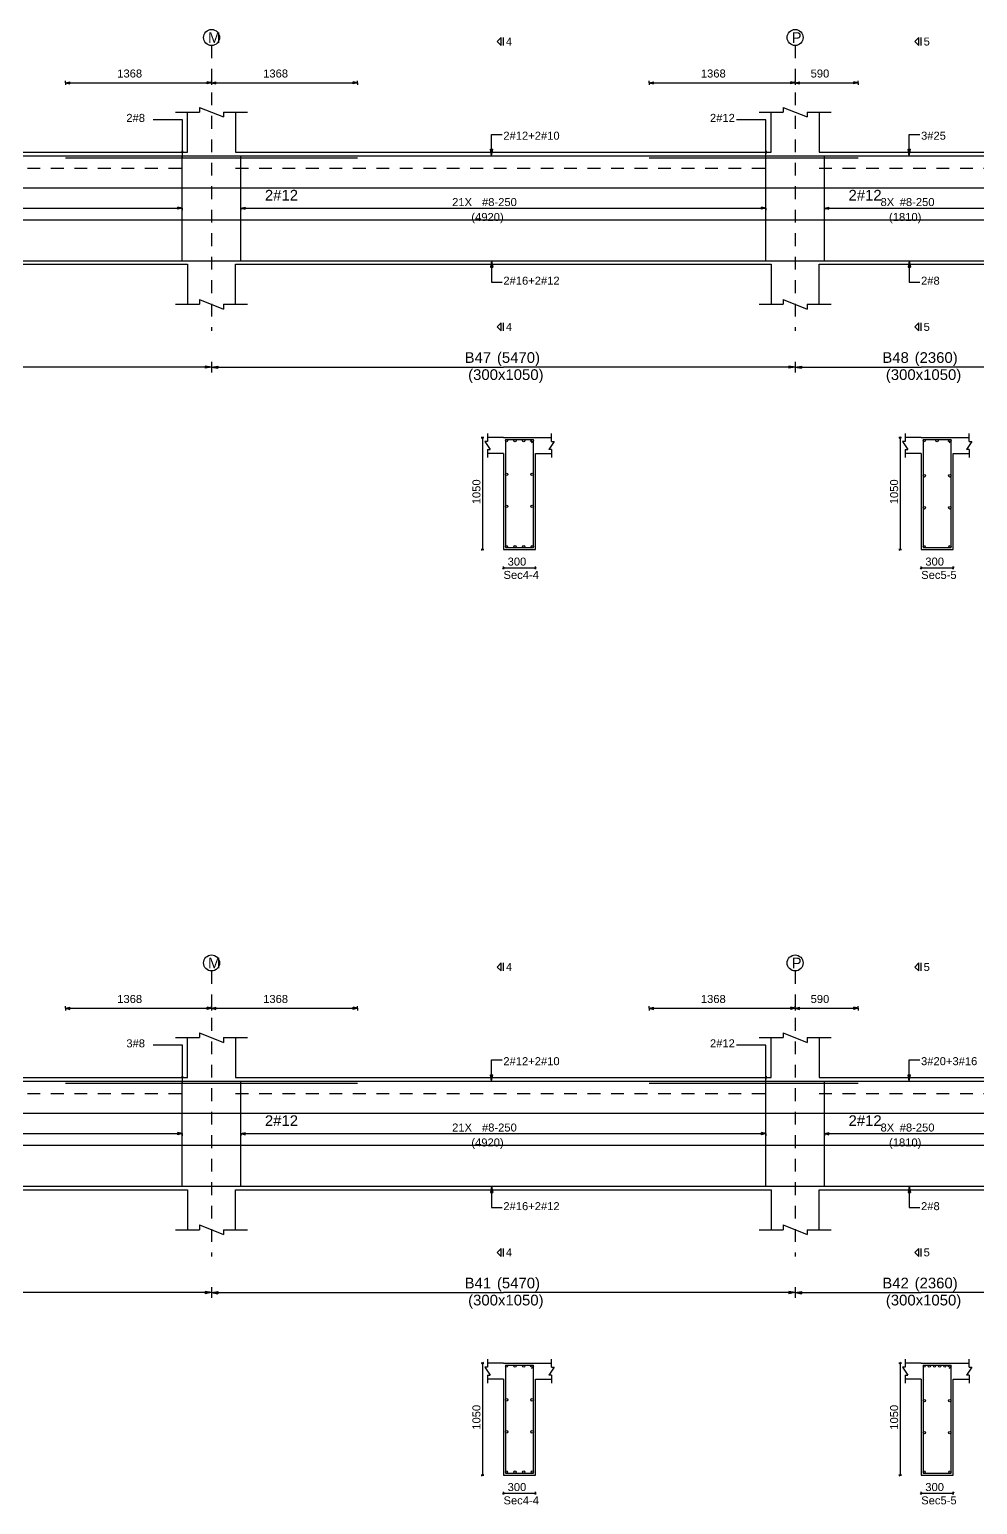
# Model space of a CAD drawing. Extents: x 0 to 98, y 3 to 248.
# Drawn here: x 16.46 to 25.35, y 156.24 to 170.07 of the extents above; entities that cross this region are included whole.
import ezdxf

# ---------------------------------------------------------------- set-up
doc = ezdxf.new("R2010")
doc.units = 0
doc.linetypes.add('ACAD_ISO02W100', pattern=[15, 12, -3])
for name, color, linetype in [('Axisline', 1, 'CONTINUOUS'), ('Axisline_Name', 2, 'CONTINUOUS'), ('Beam_bottombarlabeling', 2, 'CONTINUOUS'), ('Beam_Cross_Label', 4, 'CONTINUOUS'), ('Beam_CrossSection', 2, 'CONTINUOUS'), ('Beam_Dimensions_LS', 3, 'CONTINUOUS'), ('Beam_NameLS', 6, 'CONTINUOUS'), ('Beam_topbarsLabeling', 2, 'CONTINUOUS'), ('dim_all', 7, 'CONTINUOUS'), ('Extra_Topsteel_Labeling', 2, 'CONTINUOUS'), ('Extrabars', 7, 'CONTINUOUS'), ('Longsection', 2, 'CONTINUOUS'), ('main_botbars', 4, 'CONTINUOUS'), ('main_topbars', 4, 'CONTINUOUS'), ('SectionLine', 4, 'CONTINUOUS'), ('Sidefacebar', 140, 'CONTINUOUS'), ('Slabline', 253, 'CONTINUOUS'), ('span_dim', 7, 'CONTINUOUS'), ('spanline', 7, 'CONTINUOUS'), ('Stirrup_bar', 1, 'CONTINUOUS'), ('Stirrup_Dia_Spacing', 2, 'CONTINUOUS'), ('Stirrup_Length', 7, 'CONTINUOUS'), ('Stirrup_Numbers', 2, 'CONTINUOUS')]:
    doc.layers.add(name, color=color, linetype=linetype)
doc.styles.add('STRUDS_Arial', font='ARIAL.TTF', dxfattribs={"height": 0.04})

msp = doc.modelspace()

# ---------------------------------------------------------------- linework, layer by layer
at = {"layer": 'Axisline', "linetype": 'ACAD_ISO02W100', "ltscale": 0.01}
for p, q in [((18.17, 169.918), (18.17, 167.243)), ((23.64, 169.918), (23.64, 167.243)), ((18.17, 161.243), (18.17, 158.568)), ((23.64, 161.243), (23.64, 158.568))]:
    msp.add_line(p, q, dxfattribs=at)
at = {"layer": 'Axisline'}
for centre in [(18.17, 169.993), (23.64, 169.993), (18.17, 161.318), (23.64, 161.318)]:
    msp.add_circle(centre, 0.075, dxfattribs=at)
at = {"layer": 'Beam_bottombarlabeling'}
for p, q in [((20.795, 167.901), (20.785, 167.841)), ((20.795, 167.901), (20.795, 167.701)), ((20.795, 167.901), (20.805, 167.841)), ((24.71, 167.901), (24.7, 167.841)), ((24.71, 167.901), (24.71, 167.701)), ((24.71, 167.901), (24.72, 167.841)), ((20.785, 167.841), (20.805, 167.841)), ((24.7, 167.841), (24.72, 167.841)), ((20.795, 167.701), (20.895, 167.701)), ((24.71, 167.701), (24.81, 167.701)), ((20.795, 159.226), (20.785, 159.166)), ((20.785, 159.166), (20.805, 159.166)), ((20.795, 159.226), (20.795, 159.026)), ((20.795, 159.226), (20.805, 159.166)), ((24.71, 159.226), (24.7, 159.166)), ((24.7, 159.166), (24.72, 159.166)), ((24.71, 159.226), (24.71, 159.026)), ((24.71, 159.226), (24.72, 159.166)), ((20.795, 159.026), (20.895, 159.026)), ((24.71, 159.026), (24.81, 159.026))]:
    msp.add_line(p, q, dxfattribs=at)
for points in [[(20.795, 167.901), (20.785, 167.841), (20.795, 167.901), (20.805, 167.841)], [(24.71, 167.901), (24.7, 167.841), (24.71, 167.901), (24.72, 167.841)], [(20.795, 159.226), (20.785, 159.166), (20.795, 159.226), (20.805, 159.166)], [(24.71, 159.226), (24.7, 159.166), (24.71, 159.226), (24.72, 159.166)]]:
    msp.add_solid(points, dxfattribs=at)
at = {"layer": 'Beam_CrossSection'}
for p, q in [((20.755, 166.205), (20.73, 166.205)), ((20.73, 166.205), (20.78, 166.13)), ((20.755, 166.28), (20.755, 166.205)), ((20.905, 166.243), (20.755, 166.243)), ((20.905, 166.243), (21.205, 166.243)), ((20.905, 166.243), (20.905, 166.243)), ((21.205, 166.243), (21.205, 166.243)), ((21.205, 166.243), (21.355, 166.243)), ((21.38, 166.205), (21.33, 166.13)), ((21.355, 166.205), (21.355, 166.28)), ((21.355, 166.205), (21.38, 166.205)), ((24.67, 166.205), (24.645, 166.205)), ((24.645, 166.205), (24.695, 166.13)), ((24.67, 166.28), (24.67, 166.205)), ((24.82, 166.243), (24.67, 166.243)), ((24.82, 166.243), (25.12, 166.243)), ((24.82, 166.243), (24.82, 166.243)), ((25.12, 166.243), (25.12, 166.243)), ((25.12, 166.243), (25.27, 166.243)), ((25.295, 166.205), (25.245, 166.13)), ((25.27, 166.205), (25.27, 166.28)), ((25.27, 166.205), (25.295, 166.205)), ((20.755, 166.13), (20.755, 166.055)), ((20.755, 166.13), (20.78, 166.13)), ((20.905, 166.093), (20.755, 166.093)), ((20.905, 166.093), (20.905, 165.193)), ((21.205, 165.193), (21.205, 166.093)), ((21.205, 166.093), (21.355, 166.093)), ((21.355, 166.13), (21.33, 166.13)), ((21.355, 166.13), (21.355, 166.055)), ((24.67, 166.13), (24.67, 166.055)), ((24.67, 166.13), (24.695, 166.13)), ((24.82, 166.093), (24.67, 166.093)), ((24.82, 166.093), (24.82, 165.193)), ((25.12, 165.193), (25.12, 166.093)), ((25.12, 166.093), (25.27, 166.093)), ((25.27, 166.13), (25.245, 166.13)), ((25.27, 166.13), (25.27, 166.055)), ((20.905, 165.193), (21.205, 165.193)), ((24.82, 165.193), (25.12, 165.193)), ((20.755, 157.53), (20.73, 157.53)), ((20.73, 157.53), (20.78, 157.455)), ((20.755, 157.605), (20.755, 157.53)), ((20.905, 157.568), (20.755, 157.568)), ((20.905, 157.568), (21.205, 157.568)), ((20.905, 157.568), (20.905, 157.568)), ((21.205, 157.568), (21.205, 157.568)), ((21.205, 157.568), (21.355, 157.568)), ((21.38, 157.53), (21.33, 157.455)), ((21.355, 157.53), (21.355, 157.605)), ((21.355, 157.53), (21.38, 157.53)), ((24.67, 157.53), (24.645, 157.53)), ((24.645, 157.53), (24.695, 157.455)), ((24.67, 157.605), (24.67, 157.53)), ((24.82, 157.568), (24.67, 157.568)), ((24.82, 157.568), (25.12, 157.568)), ((24.82, 157.568), (24.82, 157.568)), ((25.12, 157.568), (25.12, 157.568)), ((25.12, 157.568), (25.27, 157.568)), ((25.295, 157.53), (25.245, 157.455)), ((25.27, 157.53), (25.27, 157.605)), ((25.27, 157.53), (25.295, 157.53)), ((20.755, 157.455), (20.755, 157.38)), ((20.755, 157.455), (20.78, 157.455)), ((20.905, 157.418), (20.755, 157.418)), ((20.905, 157.418), (20.905, 156.518)), ((21.205, 156.518), (21.205, 157.418)), ((21.205, 157.418), (21.355, 157.418)), ((21.355, 157.455), (21.33, 157.455)), ((21.355, 157.455), (21.355, 157.38)), ((24.67, 157.455), (24.67, 157.38)), ((24.67, 157.455), (24.695, 157.455)), ((24.82, 157.418), (24.67, 157.418)), ((24.82, 157.418), (24.82, 156.518)), ((25.12, 156.518), (25.12, 157.418)), ((25.12, 157.418), (25.27, 157.418)), ((25.27, 157.455), (25.245, 157.455)), ((25.27, 157.455), (25.27, 157.38)), ((20.905, 156.518), (21.205, 156.518)), ((24.82, 156.518), (25.12, 156.518))]:
    msp.add_line(p, q, dxfattribs=at)
at = {"layer": 'Beam_topbarsLabeling'}
for p, q in [((20.795, 168.885), (20.795, 169.085)), ((20.795, 169.085), (20.895, 169.085)), ((24.71, 168.885), (24.71, 169.085)), ((24.71, 169.085), (24.81, 169.085)), ((20.795, 168.885), (20.785, 168.945)), ((20.785, 168.945), (20.805, 168.945)), ((20.795, 168.885), (20.805, 168.945)), ((20.795, 168.945), (20.8, 168.945)), ((24.71, 168.885), (24.7, 168.945)), ((24.7, 168.945), (24.72, 168.945)), ((24.71, 168.885), (24.72, 168.945)), ((24.71, 168.945), (24.715, 168.945)), ((20.795, 160.21), (20.795, 160.41)), ((20.795, 160.41), (20.895, 160.41)), ((24.71, 160.21), (24.71, 160.41)), ((24.71, 160.41), (24.81, 160.41)), ((20.795, 160.21), (20.785, 160.27)), ((20.785, 160.27), (20.805, 160.27)), ((20.795, 160.21), (20.805, 160.27)), ((20.795, 160.27), (20.8, 160.27)), ((24.71, 160.21), (24.7, 160.27)), ((24.7, 160.27), (24.72, 160.27)), ((24.71, 160.21), (24.72, 160.27)), ((24.71, 160.27), (24.715, 160.27))]:
    msp.add_line(p, q, dxfattribs=at)
for points in [[(20.795, 168.885), (20.785, 168.945), (20.795, 168.885), (20.805, 168.945)], [(24.71, 168.885), (24.7, 168.945), (24.71, 168.885), (24.72, 168.945)], [(20.795, 160.21), (20.785, 160.27), (20.795, 160.21), (20.805, 160.27)], [(24.71, 160.21), (24.7, 160.27), (24.71, 160.21), (24.72, 160.27)]]:
    msp.add_solid(points, dxfattribs=at)
at = {"layer": 'dim_all'}
for p, q in [((16.8025, 169.568), (16.8025, 169.588)), ((16.8025, 169.568), (16.8025, 169.58)), ((16.8025, 169.568), (16.8025, 169.58)), ((16.8025, 169.568), (16.8425, 169.578)), ((16.8025, 169.568), (16.8025, 169.548)), ((16.8025, 169.568), (16.8425, 169.558)), ((16.8025, 169.568), (16.8025, 169.555)), ((16.8025, 169.568), (16.8025, 169.555)), ((16.8025, 169.568), (19.5375, 169.568)), ((16.8425, 169.558), (16.8425, 169.578)), ((18.17, 169.568), (18.13, 169.578)), ((18.13, 169.558), (18.13, 169.578)), ((18.17, 169.568), (18.13, 169.578)), ((18.13, 169.558), (18.13, 169.578)), ((18.17, 169.568), (18.13, 169.558)), ((18.17, 169.568), (18.13, 169.558)), ((18.17, 169.568), (18.17, 169.588)), ((18.17, 169.568), (18.17, 169.588)), ((18.17, 169.568), (18.17, 169.588)), ((18.17, 169.568), (18.17, 169.588)), ((18.17, 169.568), (18.17, 169.58)), ((18.17, 169.568), (18.17, 169.58)), ((18.17, 169.568), (18.17, 169.58)), ((18.17, 169.568), (18.17, 169.58)), ((18.17, 169.568), (18.21, 169.578)), ((18.17, 169.568), (18.21, 169.578)), ((18.17, 169.568), (18.17, 169.548)), ((18.17, 169.568), (18.21, 169.558)), ((18.17, 169.568), (18.17, 169.548)), ((18.17, 169.568), (18.17, 169.555)), ((18.17, 169.568), (18.17, 169.555)), ((18.17, 169.568), (18.17, 169.555)), ((18.17, 169.568), (18.17, 169.555)), ((18.17, 169.568), (18.17, 169.568)), ((18.17, 169.568), (18.17, 169.548)), ((18.17, 169.568), (18.21, 169.558)), ((18.17, 169.568), (18.17, 169.548)), ((18.21, 169.558), (18.21, 169.578)), ((18.21, 169.558), (18.21, 169.578)), ((19.5375, 169.568), (19.4975, 169.578)), ((19.4975, 169.558), (19.4975, 169.578)), ((19.5375, 169.568), (19.4975, 169.558)), ((19.5375, 169.568), (19.5375, 169.588)), ((19.5375, 169.568), (19.5375, 169.58)), ((19.5375, 169.568), (19.5375, 169.58)), ((19.5375, 169.568), (19.5375, 169.548)), ((19.5375, 169.568), (19.5375, 169.555)), ((19.5375, 169.568), (19.5375, 169.555)), ((22.2725, 169.568), (22.2725, 169.588)), ((22.2725, 169.568), (22.2725, 169.58)), ((22.2725, 169.568), (22.2725, 169.58)), ((22.2725, 169.568), (22.3125, 169.578)), ((22.2725, 169.568), (22.2725, 169.548)), ((22.2725, 169.568), (22.3125, 169.558)), ((22.2725, 169.568), (22.2725, 169.555)), ((22.2725, 169.568), (22.2725, 169.555)), ((22.2725, 169.568), (24.23, 169.568)), ((22.3125, 169.558), (22.3125, 169.578)), ((23.64, 169.568), (23.6, 169.578)), ((23.6, 169.558), (23.6, 169.578)), ((23.64, 169.568), (23.6, 169.578)), ((23.6, 169.558), (23.6, 169.578)), ((23.64, 169.568), (23.6, 169.558)), ((23.64, 169.568), (23.6, 169.558)), ((23.64, 169.568), (23.64, 169.588)), ((23.64, 169.568), (23.64, 169.588)), ((23.64, 169.568), (23.64, 169.588)), ((23.64, 169.568), (23.64, 169.588)), ((23.64, 169.568), (23.64, 169.58)), ((23.64, 169.568), (23.64, 169.58)), ((23.64, 169.568), (23.64, 169.58)), ((23.64, 169.568), (23.64, 169.58)), ((23.64, 169.568), (23.68, 169.578)), ((23.64, 169.568), (23.68, 169.578)), ((23.64, 169.568), (23.64, 169.548)), ((23.64, 169.568), (23.68, 169.558)), ((23.64, 169.568), (23.64, 169.548)), ((23.64, 169.568), (23.64, 169.555)), ((23.64, 169.568), (23.64, 169.555)), ((23.64, 169.568), (23.64, 169.555)), ((23.64, 169.568), (23.64, 169.555)), ((23.64, 169.568), (23.64, 169.568)), ((23.64, 169.568), (23.64, 169.548)), ((23.64, 169.568), (23.68, 169.558)), ((23.64, 169.568), (23.64, 169.548)), ((23.68, 169.558), (23.68, 169.578)), ((23.68, 169.558), (23.68, 169.578)), ((24.23, 169.568), (24.19, 169.578)), ((24.19, 169.558), (24.19, 169.578)), ((24.23, 169.568), (24.19, 169.558)), ((24.23, 169.568), (24.23, 169.588)), ((24.23, 169.568), (24.23, 169.58)), ((24.23, 169.568), (24.23, 169.58)), ((24.23, 169.568), (24.23, 169.548)), ((24.23, 169.568), (24.23, 169.555)), ((24.23, 169.568), (24.23, 169.555)), ((20.71, 166.243), (20.6975, 166.243)), ((20.71, 166.243), (20.7012, 166.234)), ((20.71, 166.243), (20.7188, 166.251)), ((20.71, 166.243), (20.7225, 166.243)), ((20.71, 166.243), (20.71, 165.193)), ((24.625, 166.243), (24.6125, 166.243)), ((24.625, 166.243), (24.6162, 166.234)), ((24.625, 166.243), (24.6338, 166.251)), ((24.625, 166.243), (24.6375, 166.243)), ((24.625, 166.243), (24.625, 165.193)), ((20.71, 165.193), (20.6975, 165.193)), ((20.71, 165.193), (20.7012, 165.184)), ((20.71, 165.193), (20.7188, 165.201)), ((20.71, 165.193), (20.7225, 165.193)), ((24.625, 165.193), (24.6125, 165.193)), ((24.625, 165.193), (24.6162, 165.184)), ((24.625, 165.193), (24.6338, 165.201)), ((24.625, 165.193), (24.6375, 165.193)), ((20.905, 165.023), (20.8962, 165.014)), ((20.905, 165.023), (20.905, 165.035)), ((20.905, 165.023), (20.9138, 165.031)), ((20.905, 165.023), (20.905, 165.01)), ((20.905, 165.023), (21.205, 165.023)), ((21.205, 165.023), (21.1962, 165.014)), ((21.205, 165.023), (21.205, 165.035)), ((21.205, 165.023), (21.2138, 165.031)), ((21.205, 165.023), (21.205, 165.01)), ((24.82, 165.023), (24.8112, 165.014)), ((24.82, 165.023), (24.82, 165.035)), ((24.82, 165.023), (24.8288, 165.031)), ((24.82, 165.023), (24.82, 165.01)), ((24.82, 165.023), (25.12, 165.023)), ((25.12, 165.023), (25.1112, 165.014)), ((25.12, 165.023), (25.12, 165.035)), ((25.12, 165.023), (25.1288, 165.031)), ((25.12, 165.023), (25.12, 165.01)), ((16.8025, 160.893), (16.8025, 160.913)), ((16.8025, 160.893), (16.8025, 160.905)), ((16.8025, 160.893), (16.8025, 160.905)), ((16.8025, 160.893), (16.8425, 160.903)), ((16.8025, 160.893), (16.8025, 160.873)), ((16.8025, 160.893), (16.8425, 160.883)), ((16.8025, 160.893), (16.8025, 160.88)), ((16.8025, 160.893), (16.8025, 160.88)), ((16.8025, 160.893), (19.5375, 160.893)), ((16.8425, 160.883), (16.8425, 160.903)), ((18.17, 160.893), (18.13, 160.903)), ((18.13, 160.883), (18.13, 160.903)), ((18.17, 160.893), (18.13, 160.903)), ((18.13, 160.883), (18.13, 160.903)), ((18.17, 160.893), (18.13, 160.883)), ((18.17, 160.893), (18.13, 160.883)), ((18.17, 160.893), (18.17, 160.913)), ((18.17, 160.893), (18.17, 160.913)), ((18.17, 160.893), (18.17, 160.913)), ((18.17, 160.893), (18.17, 160.913)), ((18.17, 160.893), (18.17, 160.905)), ((18.17, 160.893), (18.17, 160.905)), ((18.17, 160.893), (18.17, 160.905)), ((18.17, 160.893), (18.17, 160.905)), ((18.17, 160.893), (18.21, 160.903)), ((18.17, 160.893), (18.21, 160.903)), ((18.17, 160.893), (18.17, 160.873)), ((18.17, 160.893), (18.21, 160.883)), ((18.17, 160.893), (18.17, 160.873)), ((18.17, 160.893), (18.17, 160.88)), ((18.17, 160.893), (18.17, 160.88)), ((18.17, 160.893), (18.17, 160.88)), ((18.17, 160.893), (18.17, 160.88)), ((18.17, 160.893), (18.17, 160.893)), ((18.17, 160.893), (18.17, 160.873)), ((18.17, 160.893), (18.21, 160.883)), ((18.17, 160.893), (18.17, 160.873)), ((18.21, 160.883), (18.21, 160.903)), ((18.21, 160.883), (18.21, 160.903)), ((19.5375, 160.893), (19.4975, 160.903)), ((19.4975, 160.883), (19.4975, 160.903)), ((19.5375, 160.893), (19.4975, 160.883)), ((19.5375, 160.893), (19.5375, 160.913)), ((19.5375, 160.893), (19.5375, 160.905)), ((19.5375, 160.893), (19.5375, 160.905)), ((19.5375, 160.893), (19.5375, 160.873)), ((19.5375, 160.893), (19.5375, 160.88)), ((19.5375, 160.893), (19.5375, 160.88)), ((22.2725, 160.893), (22.2725, 160.913)), ((22.2725, 160.893), (22.2725, 160.905)), ((22.2725, 160.893), (22.2725, 160.905)), ((22.2725, 160.893), (22.3125, 160.903)), ((22.2725, 160.893), (22.2725, 160.873)), ((22.2725, 160.893), (22.3125, 160.883)), ((22.2725, 160.893), (22.2725, 160.88)), ((22.2725, 160.893), (22.2725, 160.88)), ((22.2725, 160.893), (24.23, 160.893)), ((22.3125, 160.883), (22.3125, 160.903)), ((23.64, 160.893), (23.6, 160.903)), ((23.6, 160.883), (23.6, 160.903)), ((23.64, 160.893), (23.6, 160.903)), ((23.6, 160.883), (23.6, 160.903)), ((23.64, 160.893), (23.6, 160.883)), ((23.64, 160.893), (23.6, 160.883)), ((23.64, 160.893), (23.64, 160.913)), ((23.64, 160.893), (23.64, 160.913)), ((23.64, 160.893), (23.64, 160.913)), ((23.64, 160.893), (23.64, 160.913)), ((23.64, 160.893), (23.64, 160.905)), ((23.64, 160.893), (23.64, 160.905)), ((23.64, 160.893), (23.64, 160.905)), ((23.64, 160.893), (23.64, 160.905)), ((23.64, 160.893), (23.68, 160.903)), ((23.64, 160.893), (23.68, 160.903)), ((23.64, 160.893), (23.64, 160.873)), ((23.64, 160.893), (23.68, 160.883)), ((23.64, 160.893), (23.64, 160.873)), ((23.64, 160.893), (23.64, 160.88)), ((23.64, 160.893), (23.64, 160.88)), ((23.64, 160.893), (23.64, 160.88)), ((23.64, 160.893), (23.64, 160.88)), ((23.64, 160.893), (23.64, 160.893)), ((23.64, 160.893), (23.64, 160.873)), ((23.64, 160.893), (23.68, 160.883)), ((23.64, 160.893), (23.64, 160.873)), ((23.68, 160.883), (23.68, 160.903)), ((23.68, 160.883), (23.68, 160.903)), ((24.23, 160.893), (24.19, 160.903)), ((24.19, 160.883), (24.19, 160.903)), ((24.23, 160.893), (24.19, 160.883)), ((24.23, 160.893), (24.23, 160.913)), ((24.23, 160.893), (24.23, 160.905)), ((24.23, 160.893), (24.23, 160.905)), ((24.23, 160.893), (24.23, 160.873)), ((24.23, 160.893), (24.23, 160.88)), ((24.23, 160.893), (24.23, 160.88)), ((20.71, 157.568), (20.6975, 157.568)), ((20.71, 157.568), (20.7012, 157.559)), ((20.71, 157.568), (20.7188, 157.576)), ((20.71, 157.568), (20.7225, 157.568)), ((20.71, 157.568), (20.71, 156.518)), ((24.625, 157.568), (24.6125, 157.568)), ((24.625, 157.568), (24.6162, 157.559)), ((24.625, 157.568), (24.6338, 157.576)), ((24.625, 157.568), (24.6375, 157.568)), ((24.625, 157.568), (24.625, 156.518)), ((20.71, 156.518), (20.6975, 156.518)), ((20.71, 156.518), (20.7012, 156.509)), ((20.71, 156.518), (20.7188, 156.526)), ((20.71, 156.518), (20.7225, 156.518)), ((24.625, 156.518), (24.6125, 156.518)), ((24.625, 156.518), (24.6162, 156.509)), ((24.625, 156.518), (24.6338, 156.526)), ((24.625, 156.518), (24.6375, 156.518)), ((20.905, 156.348), (20.8962, 156.339)), ((20.905, 156.348), (20.905, 156.36)), ((20.905, 156.348), (20.9138, 156.356)), ((20.905, 156.348), (20.905, 156.335)), ((20.905, 156.348), (21.205, 156.348)), ((21.205, 156.348), (21.1962, 156.339)), ((21.205, 156.348), (21.205, 156.36)), ((21.205, 156.348), (21.2138, 156.356)), ((21.205, 156.348), (21.205, 156.335)), ((24.82, 156.348), (24.8112, 156.339)), ((24.82, 156.348), (24.82, 156.36)), ((24.82, 156.348), (24.8288, 156.356)), ((24.82, 156.348), (24.82, 156.335)), ((24.82, 156.348), (25.12, 156.348)), ((25.12, 156.348), (25.1112, 156.339)), ((25.12, 156.348), (25.12, 156.36)), ((25.12, 156.348), (25.1288, 156.356)), ((25.12, 156.348), (25.12, 156.335))]:
    msp.add_line(p, q, dxfattribs=at)
for points in [[(16.8025, 169.568), (16.8425, 169.578), (16.8025, 169.568), (16.8425, 169.558)], [(18.17, 169.568), (18.13, 169.578), (18.17, 169.568), (18.13, 169.558)], [(18.17, 169.568), (18.13, 169.578), (18.17, 169.568), (18.13, 169.558)], [(18.17, 169.568), (18.21, 169.578), (18.17, 169.568), (18.21, 169.558)], [(18.17, 169.568), (18.21, 169.578), (18.17, 169.568), (18.21, 169.558)], [(19.5375, 169.568), (19.4975, 169.578), (19.5375, 169.568), (19.4975, 169.558)], [(22.2725, 169.568), (22.3125, 169.578), (22.2725, 169.568), (22.3125, 169.558)], [(23.64, 169.568), (23.6, 169.578), (23.64, 169.568), (23.6, 169.558)], [(23.64, 169.568), (23.6, 169.578), (23.64, 169.568), (23.6, 169.558)], [(23.64, 169.568), (23.68, 169.578), (23.64, 169.568), (23.68, 169.558)], [(23.64, 169.568), (23.68, 169.578), (23.64, 169.568), (23.68, 169.558)], [(24.23, 169.568), (24.19, 169.578), (24.23, 169.568), (24.19, 169.558)], [(16.8025, 160.893), (16.8425, 160.903), (16.8025, 160.893), (16.8425, 160.883)], [(18.17, 160.893), (18.13, 160.903), (18.17, 160.893), (18.13, 160.883)], [(18.17, 160.893), (18.13, 160.903), (18.17, 160.893), (18.13, 160.883)], [(18.17, 160.893), (18.21, 160.903), (18.17, 160.893), (18.21, 160.883)], [(18.17, 160.893), (18.21, 160.903), (18.17, 160.893), (18.21, 160.883)], [(19.5375, 160.893), (19.4975, 160.903), (19.5375, 160.893), (19.4975, 160.883)], [(22.2725, 160.893), (22.3125, 160.903), (22.2725, 160.893), (22.3125, 160.883)], [(23.64, 160.893), (23.6, 160.903), (23.64, 160.893), (23.6, 160.883)], [(23.64, 160.893), (23.6, 160.903), (23.64, 160.893), (23.6, 160.883)], [(23.64, 160.893), (23.68, 160.903), (23.64, 160.893), (23.68, 160.883)], [(23.64, 160.893), (23.68, 160.903), (23.64, 160.893), (23.68, 160.883)], [(24.23, 160.893), (24.19, 160.903), (24.23, 160.893), (24.19, 160.883)]]:
    msp.add_solid(points, dxfattribs=at)
at = {"layer": 'Extra_Topsteel_Labeling'}
for p, q in [((17.8965, 169.222), (17.6215, 169.222)), ((17.8965, 168.872), (17.8965, 169.222)), ((23.3665, 169.222), (23.0915, 169.222)), ((23.3665, 168.872), (23.3665, 169.222)), ((17.8965, 160.547), (17.6215, 160.547)), ((17.8965, 160.197), (17.8965, 160.547)), ((23.3665, 160.547), (23.0915, 160.547)), ((23.3665, 160.197), (23.3665, 160.547))]:
    msp.add_line(p, q, dxfattribs=at)
for points in [[(17.8965, 168.872), (17.8865, 168.932), (17.8965, 168.872), (17.9065, 168.932)], [(23.3665, 168.872), (23.3565, 168.932), (23.3665, 168.872), (23.3765, 168.932)], [(17.8965, 160.197), (17.8865, 160.257), (17.8965, 160.197), (17.9065, 160.257)], [(23.3665, 160.197), (23.3565, 160.257), (23.3665, 160.197), (23.3765, 160.257)]]:
    msp.add_solid(points, dxfattribs=at)
at = {"layer": 'Extrabars'}
for p, q in [((19.5375, 168.862), (16.8025, 168.862)), ((24.23, 168.862), (22.2725, 168.862)), ((19.5375, 160.187), (16.8025, 160.187)), ((24.23, 160.187), (22.2725, 160.187))]:
    msp.add_line(p, q, dxfattribs=at)
at = {"layer": 'Longsection'}
for p, q in [((17.8325, 169.293), (17.945, 169.293)), ((17.8325, 169.293), (18.0575, 169.293)), ((17.945, 168.918), (17.945, 169.293)), ((18.0575, 169.338), (18.0575, 169.293)), ((18.0575, 169.338), (18.2825, 169.248)), ((18.2825, 169.293), (18.2825, 169.248)), ((18.2825, 169.293), (18.5075, 169.293)), ((18.395, 169.293), (18.395, 168.918)), ((23.3025, 169.293), (23.415, 169.293)), ((23.3025, 169.293), (23.5275, 169.293)), ((23.415, 168.918), (23.415, 169.293)), ((23.5275, 169.338), (23.5275, 169.293)), ((23.5275, 169.338), (23.7525, 169.248)), ((23.7525, 169.293), (23.7525, 169.248)), ((23.7525, 169.293), (23.9775, 169.293)), ((23.865, 169.293), (23.865, 168.918)), ((12.925, 168.918), (17.945, 168.918)), ((18.395, 168.918), (23.415, 168.918)), ((23.865, 168.918), (25.775, 168.918)), ((12.925, 167.868), (17.945, 167.868)), ((17.945, 167.868), (17.945, 167.493)), ((18.395, 167.493), (18.395, 167.868)), ((18.395, 167.868), (23.415, 167.868)), ((23.415, 167.868), (23.415, 167.493)), ((23.865, 167.493), (23.865, 167.868)), ((23.865, 167.868), (25.775, 167.868)), ((17.8325, 167.493), (17.945, 167.493)), ((17.8325, 167.493), (18.0575, 167.493)), ((18.0575, 167.538), (18.0575, 167.493)), ((18.0575, 167.538), (18.2825, 167.448)), ((18.2825, 167.493), (18.2825, 167.448)), ((18.2825, 167.493), (18.5075, 167.493)), ((23.3025, 167.493), (23.415, 167.493)), ((23.3025, 167.493), (23.5275, 167.493)), ((23.5275, 167.538), (23.5275, 167.493)), ((23.5275, 167.538), (23.7525, 167.448)), ((23.7525, 167.493), (23.7525, 167.448)), ((23.7525, 167.493), (23.9775, 167.493)), ((18.0575, 160.663), (18.0575, 160.618)), ((18.0575, 160.663), (18.2825, 160.573)), ((23.5275, 160.663), (23.5275, 160.618)), ((23.5275, 160.663), (23.7525, 160.573)), ((17.8325, 160.618), (17.945, 160.618)), ((17.8325, 160.618), (18.0575, 160.618)), ((17.945, 160.243), (17.945, 160.618)), ((18.2825, 160.618), (18.2825, 160.573)), ((18.2825, 160.618), (18.5075, 160.618)), ((18.395, 160.618), (18.395, 160.243)), ((23.3025, 160.618), (23.415, 160.618)), ((23.3025, 160.618), (23.5275, 160.618)), ((23.415, 160.243), (23.415, 160.618)), ((23.7525, 160.618), (23.7525, 160.573)), ((23.7525, 160.618), (23.9775, 160.618)), ((23.865, 160.618), (23.865, 160.243)), ((12.925, 160.243), (17.945, 160.243)), ((18.395, 160.243), (23.415, 160.243)), ((23.865, 160.243), (25.775, 160.243)), ((12.925, 159.193), (17.945, 159.193)), ((17.945, 159.193), (17.945, 158.818)), ((18.395, 158.818), (18.395, 159.193)), ((18.395, 159.193), (23.415, 159.193)), ((23.415, 159.193), (23.415, 158.818)), ((23.865, 158.818), (23.865, 159.193)), ((23.865, 159.193), (25.775, 159.193)), ((18.0575, 158.863), (18.0575, 158.818)), ((18.0575, 158.863), (18.2825, 158.773)), ((23.5275, 158.863), (23.5275, 158.818)), ((23.5275, 158.863), (23.7525, 158.773)), ((17.8325, 158.818), (17.945, 158.818)), ((17.8325, 158.818), (18.0575, 158.818)), ((18.2825, 158.818), (18.2825, 158.773)), ((18.2825, 158.818), (18.5075, 158.818)), ((23.3025, 158.818), (23.415, 158.818)), ((23.3025, 158.818), (23.5275, 158.818)), ((23.7525, 158.818), (23.7525, 158.773)), ((23.7525, 158.818), (23.9775, 158.818))]:
    msp.add_line(p, q, dxfattribs=at)
at = {"layer": 'main_botbars'}
for p, q in [((12.5, 168.885), (18.37, 168.885)), ((17.97, 168.885), (23.84, 168.885)), ((23.44, 168.885), (26.2, 168.885)), ((12.525, 167.901), (18.345, 167.901)), ((17.995, 167.901), (17.995, 167.901)), ((17.995, 167.901), (23.815, 167.901)), ((23.465, 167.901), (23.465, 167.901)), ((23.465, 167.901), (26.175, 167.901)), ((12.5, 160.21), (18.37, 160.21)), ((17.97, 160.21), (23.84, 160.21)), ((23.44, 160.21), (26.2, 160.21)), ((12.525, 159.226), (18.345, 159.226)), ((17.995, 159.226), (17.995, 159.226)), ((17.995, 159.226), (23.815, 159.226)), ((23.465, 159.226), (23.465, 159.226)), ((23.465, 159.226), (26.175, 159.226))]:
    msp.add_line(p, q, dxfattribs=at)
for centre in [(20.9338, 165.221), (21.0146, 165.221), (21.0954, 165.221), (21.1763, 165.221), (24.8488, 165.221), (25.0913, 165.221), (20.9338, 156.546), (21.0146, 156.546), (21.0954, 156.546), (21.1763, 156.546), (24.8488, 156.546), (25.0913, 156.546)]:
    msp.add_circle(centre, 0.01, dxfattribs=at)
at = {"layer": 'main_topbars'}
for centre in [(20.9338, 166.214), (21.0146, 166.214), (21.0954, 166.214), (21.1763, 166.214), (24.8488, 166.214), (24.97, 166.214), (25.0913, 166.214), (20.9338, 157.539), (21.0146, 157.539), (21.0954, 157.539), (21.1763, 157.539), (24.8488, 157.539), (24.8973, 157.539), (24.9458, 157.539), (24.9943, 157.539), (25.0428, 157.539), (25.0913, 157.539)]:
    msp.add_circle(centre, 0.01, dxfattribs=at)
at = {"layer": 'SectionLine'}
for p, q in [((20.885, 169.993), (20.8475, 169.955)), ((20.885, 169.918), (20.8475, 169.955)), ((20.885, 169.918), (20.885, 169.993)), ((20.905, 169.918), (20.905, 169.993)), ((24.8, 169.993), (24.7625, 169.955)), ((24.8, 169.918), (24.7625, 169.955)), ((24.8, 169.918), (24.8, 169.993)), ((24.82, 169.918), (24.82, 169.993)), ((20.885, 167.318), (20.8475, 167.28)), ((20.885, 167.243), (20.885, 167.318)), ((20.905, 167.243), (20.905, 167.318)), ((24.8, 167.318), (24.7625, 167.28)), ((24.8, 167.243), (24.8, 167.318)), ((24.82, 167.243), (24.82, 167.318)), ((20.885, 167.243), (20.8475, 167.28)), ((24.8, 167.243), (24.7625, 167.28)), ((20.885, 161.318), (20.8475, 161.28)), ((20.885, 161.243), (20.8475, 161.28)), ((20.885, 161.243), (20.885, 161.318)), ((20.905, 161.243), (20.905, 161.318)), ((24.8, 161.318), (24.7625, 161.28)), ((24.8, 161.243), (24.7625, 161.28)), ((24.8, 161.243), (24.8, 161.318)), ((24.82, 161.243), (24.82, 161.318)), ((20.885, 158.643), (20.8475, 158.605)), ((20.885, 158.568), (20.8475, 158.605)), ((20.885, 158.568), (20.885, 158.643)), ((20.905, 158.568), (20.905, 158.643)), ((24.8, 158.643), (24.7625, 158.605)), ((24.8, 158.568), (24.7625, 158.605)), ((24.8, 158.568), (24.8, 158.643)), ((24.82, 158.568), (24.82, 158.643))]:
    msp.add_line(p, q, dxfattribs=at)
at = {"layer": 'Sidefacebar'}
for p, q in [((12.5, 168.585), (18.37, 168.585)), ((17.97, 168.585), (23.84, 168.585)), ((23.44, 168.585), (26.2, 168.585)), ((12.5, 168.285), (18.37, 168.285)), ((17.97, 168.285), (23.84, 168.285)), ((23.44, 168.285), (26.2, 168.285)), ((12.5, 159.91), (18.37, 159.91)), ((17.97, 159.91), (23.84, 159.91)), ((23.44, 159.91), (26.2, 159.91)), ((12.5, 159.61), (18.37, 159.61)), ((17.97, 159.61), (23.84, 159.61)), ((23.44, 159.61), (26.2, 159.61))]:
    msp.add_line(p, q, dxfattribs=at)
for centre in [(20.936, 165.898), (21.174, 165.898), (24.851, 165.885), (25.089, 165.885), (20.936, 165.598), (21.174, 165.598), (24.851, 165.585), (25.089, 165.585), (20.936, 157.223), (21.174, 157.223), (24.851, 157.215), (25.089, 157.215), (20.936, 156.923), (21.174, 156.923), (24.851, 156.915), (25.089, 156.915)]:
    msp.add_circle(centre, 0.012, dxfattribs=at)
at = {"layer": 'Slabline', "linetype": 'ACAD_ISO02W100', "ltscale": 0.01}
for p, q in [((12.925, 168.768), (17.945, 168.768)), ((18.395, 168.768), (23.415, 168.768)), ((23.865, 168.768), (25.775, 168.768)), ((12.925, 160.093), (17.945, 160.093)), ((18.395, 160.093), (23.415, 160.093)), ((23.865, 160.093), (25.775, 160.093))]:
    msp.add_line(p, q, dxfattribs=at)
at = {"layer": 'spanline'}
for p, q in [((18.17, 166.903), (15.435, 166.903)), ((18.17, 166.903), (18.11, 166.913)), ((18.11, 166.913), (18.11, 166.893)), ((18.17, 166.903), (18.11, 166.893)), ((18.17, 166.953), (18.17, 166.853)), ((18.17, 166.953), (18.17, 166.853)), ((18.17, 166.903), (18.23, 166.913)), ((18.17, 166.903), (20.905, 166.903)), ((18.17, 166.903), (18.23, 166.893)), ((18.23, 166.913), (18.23, 166.893)), ((23.64, 166.903), (20.905, 166.903)), ((23.64, 166.903), (23.58, 166.913)), ((23.58, 166.913), (23.58, 166.893)), ((23.64, 166.903), (23.58, 166.893)), ((23.64, 166.953), (23.64, 166.853)), ((23.64, 166.953), (23.64, 166.853)), ((23.64, 166.903), (23.7, 166.913)), ((23.64, 166.903), (24.82, 166.903)), ((23.64, 166.903), (23.7, 166.893)), ((23.7, 166.913), (23.7, 166.893)), ((26, 166.903), (24.82, 166.903)), ((18.17, 158.228), (15.435, 158.228)), ((18.17, 158.228), (18.11, 158.238)), ((18.11, 158.238), (18.11, 158.218)), ((18.17, 158.228), (18.11, 158.218)), ((18.17, 158.278), (18.17, 158.178)), ((18.17, 158.278), (18.17, 158.178)), ((18.17, 158.228), (18.23, 158.238)), ((18.17, 158.228), (20.905, 158.228)), ((18.17, 158.228), (18.23, 158.218)), ((18.23, 158.238), (18.23, 158.218)), ((23.64, 158.228), (20.905, 158.228)), ((23.64, 158.228), (23.58, 158.238)), ((23.58, 158.238), (23.58, 158.218)), ((23.64, 158.228), (23.58, 158.218)), ((23.64, 158.278), (23.64, 158.178)), ((23.64, 158.278), (23.64, 158.178)), ((23.64, 158.228), (23.7, 158.238)), ((23.64, 158.228), (24.82, 158.228)), ((23.64, 158.228), (23.7, 158.218)), ((23.7, 158.238), (23.7, 158.218)), ((26, 158.228), (24.82, 158.228))]:
    msp.add_line(p, q, dxfattribs=at)
for points in [[(18.17, 166.903), (18.11, 166.913), (18.17, 166.903), (18.11, 166.893)], [(18.17, 166.903), (18.23, 166.913), (18.17, 166.903), (18.23, 166.893)], [(23.64, 166.903), (23.58, 166.913), (23.64, 166.903), (23.58, 166.893)], [(23.64, 166.903), (23.7, 166.913), (23.64, 166.903), (23.7, 166.893)], [(18.17, 158.228), (18.11, 158.238), (18.17, 158.228), (18.11, 158.218)], [(18.17, 158.228), (18.23, 158.238), (18.17, 158.228), (18.23, 158.218)], [(23.64, 158.228), (23.58, 158.238), (23.64, 158.228), (23.58, 158.218)], [(23.64, 158.228), (23.7, 158.238), (23.64, 158.228), (23.7, 158.218)]]:
    msp.add_solid(points, dxfattribs=at)
at = {"layer": 'Stirrup_bar'}
for p, q in [((17.895, 167.901), (17.895, 168.885)), ((18.445, 167.901), (18.445, 168.885)), ((23.365, 167.901), (23.365, 168.885)), ((23.915, 167.901), (23.915, 168.885)), ((20.9238, 166.224), (20.9238, 165.211)), ((20.9238, 166.224), (21.1863, 166.224)), ((21.1692, 166.221), (21.155, 166.207)), ((21.1833, 166.207), (21.1692, 166.193)), ((21.1863, 165.211), (21.1863, 166.224)), ((24.8388, 166.224), (24.8388, 165.211)), ((24.8388, 166.224), (25.1013, 166.224)), ((25.0842, 166.221), (25.07, 166.207)), ((25.0983, 166.207), (25.0842, 166.193)), ((25.1013, 165.211), (25.1013, 166.224)), ((20.9238, 165.211), (21.1863, 165.211)), ((24.8388, 165.211), (25.1013, 165.211)), ((17.895, 159.226), (17.895, 160.21)), ((18.445, 159.226), (18.445, 160.21)), ((23.365, 159.226), (23.365, 160.21)), ((23.915, 159.226), (23.915, 160.21)), ((20.9238, 157.549), (20.9238, 156.536)), ((20.9238, 157.549), (21.1863, 157.549)), ((21.1692, 157.546), (21.155, 157.532)), ((21.1833, 157.532), (21.1692, 157.518)), ((21.1863, 156.536), (21.1863, 157.549)), ((24.8388, 157.549), (24.8388, 156.536)), ((24.8388, 157.549), (25.1013, 157.549)), ((25.0842, 157.546), (25.07, 157.532)), ((25.0983, 157.532), (25.0842, 157.518)), ((25.1013, 156.536), (25.1013, 157.549)), ((20.9238, 156.536), (21.1863, 156.536)), ((24.8388, 156.536), (25.1013, 156.536))]:
    msp.add_line(p, q, dxfattribs=at)
at = {"layer": 'Stirrup_Length'}
for p, q in [((17.895, 168.393), (17.855, 168.403)), ((17.855, 168.383), (17.855, 168.403)), ((17.895, 168.393), (17.895, 168.413)), ((18.445, 168.393), (18.445, 168.413)), ((18.445, 168.393), (18.485, 168.403)), ((18.485, 168.383), (18.485, 168.403)), ((23.365, 168.393), (23.325, 168.403)), ((23.325, 168.383), (23.325, 168.403)), ((23.365, 168.393), (23.365, 168.413)), ((23.915, 168.393), (23.915, 168.413)), ((23.915, 168.393), (23.955, 168.403)), ((23.955, 168.383), (23.955, 168.403)), ((12.975, 168.393), (17.895, 168.393)), ((17.895, 168.393), (17.855, 168.383)), ((17.895, 168.393), (17.895, 168.373)), ((18.445, 168.393), (23.365, 168.393)), ((18.445, 168.393), (18.445, 168.373)), ((18.445, 168.393), (18.485, 168.383)), ((23.365, 168.393), (23.325, 168.383)), ((23.365, 168.393), (23.365, 168.373)), ((23.915, 168.393), (25.725, 168.393)), ((23.915, 168.393), (23.915, 168.373)), ((23.915, 168.393), (23.955, 168.383)), ((12.975, 159.718), (17.895, 159.718)), ((17.895, 159.718), (17.855, 159.728)), ((17.855, 159.708), (17.855, 159.728)), ((17.895, 159.718), (17.855, 159.708)), ((17.895, 159.718), (17.895, 159.738)), ((17.895, 159.718), (17.895, 159.698)), ((18.445, 159.718), (18.445, 159.738)), ((18.445, 159.718), (18.485, 159.728)), ((18.445, 159.718), (23.365, 159.718)), ((18.445, 159.718), (18.445, 159.698)), ((18.445, 159.718), (18.485, 159.708)), ((18.485, 159.708), (18.485, 159.728)), ((23.365, 159.718), (23.325, 159.728)), ((23.325, 159.708), (23.325, 159.728)), ((23.365, 159.718), (23.325, 159.708)), ((23.365, 159.718), (23.365, 159.738)), ((23.365, 159.718), (23.365, 159.698)), ((23.915, 159.718), (23.915, 159.738)), ((23.915, 159.718), (23.955, 159.728)), ((23.915, 159.718), (25.725, 159.718)), ((23.915, 159.718), (23.915, 159.698)), ((23.915, 159.718), (23.955, 159.708)), ((23.955, 159.708), (23.955, 159.728))]:
    msp.add_line(p, q, dxfattribs=at)
for points in [[(17.895, 168.393), (17.855, 168.403), (17.895, 168.393), (17.855, 168.383)], [(18.445, 168.393), (18.485, 168.403), (18.445, 168.393), (18.485, 168.383)], [(23.365, 168.393), (23.325, 168.403), (23.365, 168.393), (23.325, 168.383)], [(23.915, 168.393), (23.955, 168.403), (23.915, 168.393), (23.955, 168.383)], [(17.895, 159.718), (17.855, 159.728), (17.895, 159.718), (17.855, 159.708)], [(18.445, 159.718), (18.485, 159.728), (18.445, 159.718), (18.485, 159.708)], [(23.365, 159.718), (23.325, 159.728), (23.365, 159.718), (23.325, 159.708)], [(23.915, 159.718), (23.955, 159.728), (23.915, 159.718), (23.955, 159.708)]]:
    msp.add_solid(points, dxfattribs=at)

# ---------------------------------------------------------------- texts
at = {"layer": 'Axisline_Name', "style": 'STRUDS_Arial'}
for s, p in [('M', (18.137, 169.943)), ('P', (23.607, 169.943)), ('M', (18.137, 161.268)), ('P', (23.607, 161.268))]:
    msp.add_text(s, height=0.1, dxfattribs=at).set_placement(p)
at = {"layer": 'Beam_bottombarlabeling', "style": 'STRUDS_Arial'}
for s, p in [('2#16+2#12', (20.905, 167.676)), ('2#8', (24.82, 167.676)), ('2#16+2#12', (20.905, 159.001)), ('2#8', (24.82, 159.001))]:
    msp.add_text(s, height=0.075, dxfattribs=at).set_placement(p)
at = {"layer": 'Beam_Cross_Label', "style": 'STRUDS_Arial'}
for s, p in [('Sec4-4', (20.9065, 164.918)), ('Sec5-5', (24.8215, 164.918)), ('Sec4-4', (20.9065, 156.243)), ('Sec5-5', (24.8215, 156.243))]:
    msp.add_text(s, height=0.075, dxfattribs=at).set_placement(p)
at = {"layer": 'Beam_Dimensions_LS', "style": 'STRUDS_Arial'}
for p in [(20.575, 166.783), (24.49, 166.783), (20.575, 158.108), (24.49, 158.108)]:
    msp.add_text('(300x1050)', height=0.1, dxfattribs=at).set_placement(p)
at = {"layer": 'Beam_NameLS', "style": 'STRUDS_Arial'}
for s, p in [('B47', (20.542, 166.943)), ('B48', (24.457, 166.943)), ('B41', (20.542, 158.268)), ('B42', (24.457, 158.268))]:
    msp.add_text(s, height=0.1, dxfattribs=at).set_placement(p)
at = {"layer": 'Beam_topbarsLabeling', "style": 'STRUDS_Arial'}
for s, p in [('2#12+2#10', (20.905, 169.035)), ('3#25', (24.82, 169.035)), ('2#12+2#10', (20.905, 160.36)), ('3#20+3#16', (24.82, 160.36))]:
    msp.add_text(s, height=0.075, dxfattribs=at).set_placement(p)
at = {"layer": 'dim_all', "style": 'STRUDS_Arial'}
for s, p in [('1368', (17.2863, 169.618)), ('1368', (18.6538, 169.618)), ('1368', (22.7563, 169.618)), ('590', (23.785, 169.618)), ('300', (20.945, 165.043)), ('300', (24.86, 165.043)), ('1368', (17.2863, 160.943)), ('1368', (18.6538, 160.943)), ('1368', (22.7563, 160.943)), ('590', (23.785, 160.943)), ('300', (20.945, 156.368)), ('300', (24.86, 156.368))]:
    msp.add_text(s, height=0.075, dxfattribs=at).set_placement(p)
for p in [(20.69, 165.618), (24.605, 165.618), (20.69, 156.943), (24.605, 156.943)]:
    msp.add_text('1050', height=0.075, rotation=90, dxfattribs=at).set_placement(p)
at = {"layer": 'Extra_Topsteel_Labeling', "style": 'STRUDS_Arial'}
for s, p in [('2#8', (17.3715, 169.202)), ('2#12', (22.8415, 169.202)), ('3#8', (17.3715, 160.527)), ('2#12', (22.8415, 160.527))]:
    msp.add_text(s, height=0.075, dxfattribs=at).set_placement(p)
at = {"layer": 'SectionLine', "style": 'STRUDS_Arial'}
for s, p in [('4', (20.929, 169.918)), ('5', (24.844, 169.918)), ('4', (20.929, 167.243)), ('5', (24.844, 167.243)), ('4', (20.929, 161.243)), ('5', (24.844, 161.243)), ('4', (20.929, 158.568)), ('5', (24.844, 158.568))]:
    msp.add_text(s, height=0.075, dxfattribs=at).set_placement(p)
at = {"layer": 'Sidefacebar', "style": 'STRUDS_Arial'}
for p in [(18.67, 168.465), (24.14, 168.465), (18.67, 159.79), (24.14, 159.79)]:
    msp.add_text('2#12', height=0.1, dxfattribs=at).set_placement(p)
at = {"layer": 'span_dim', "style": 'STRUDS_Arial'}
for s, p in [(' (5470) ', (20.806, 166.943)), (' (2360) ', (24.721, 166.943)), (' (5470) ', (20.806, 158.268)), (' (2360) ', (24.721, 158.268))]:
    msp.add_text(s, height=0.1, dxfattribs=at).set_placement(p)
at = {"layer": 'Stirrup_Dia_Spacing', "style": 'STRUDS_Arial'}
for p in [(20.705, 168.413), (24.62, 168.413), (20.705, 159.738), (24.62, 159.738)]:
    msp.add_text('#8-250', height=0.075, dxfattribs=at).set_placement(p)
at = {"layer": 'Stirrup_Length', "style": 'STRUDS_Arial'}
for s, p in [('(4920)', (20.605, 168.273)), ('(1810)', (24.52, 168.273)), ('(4920)', (20.605, 159.598)), ('(1810)', (24.52, 159.598))]:
    msp.add_text(s, height=0.075, dxfattribs=at).set_placement(p)
at = {"layer": 'Stirrup_Numbers', "style": 'STRUDS_Arial'}
for s, p in [('21X', (20.425, 168.413)), ('8X', (24.44, 168.413)), ('21X', (20.425, 159.738)), ('8X', (24.44, 159.738))]:
    msp.add_text(s, height=0.075, dxfattribs=at).set_placement(p)

doc.saveas('drawing.dxf')
